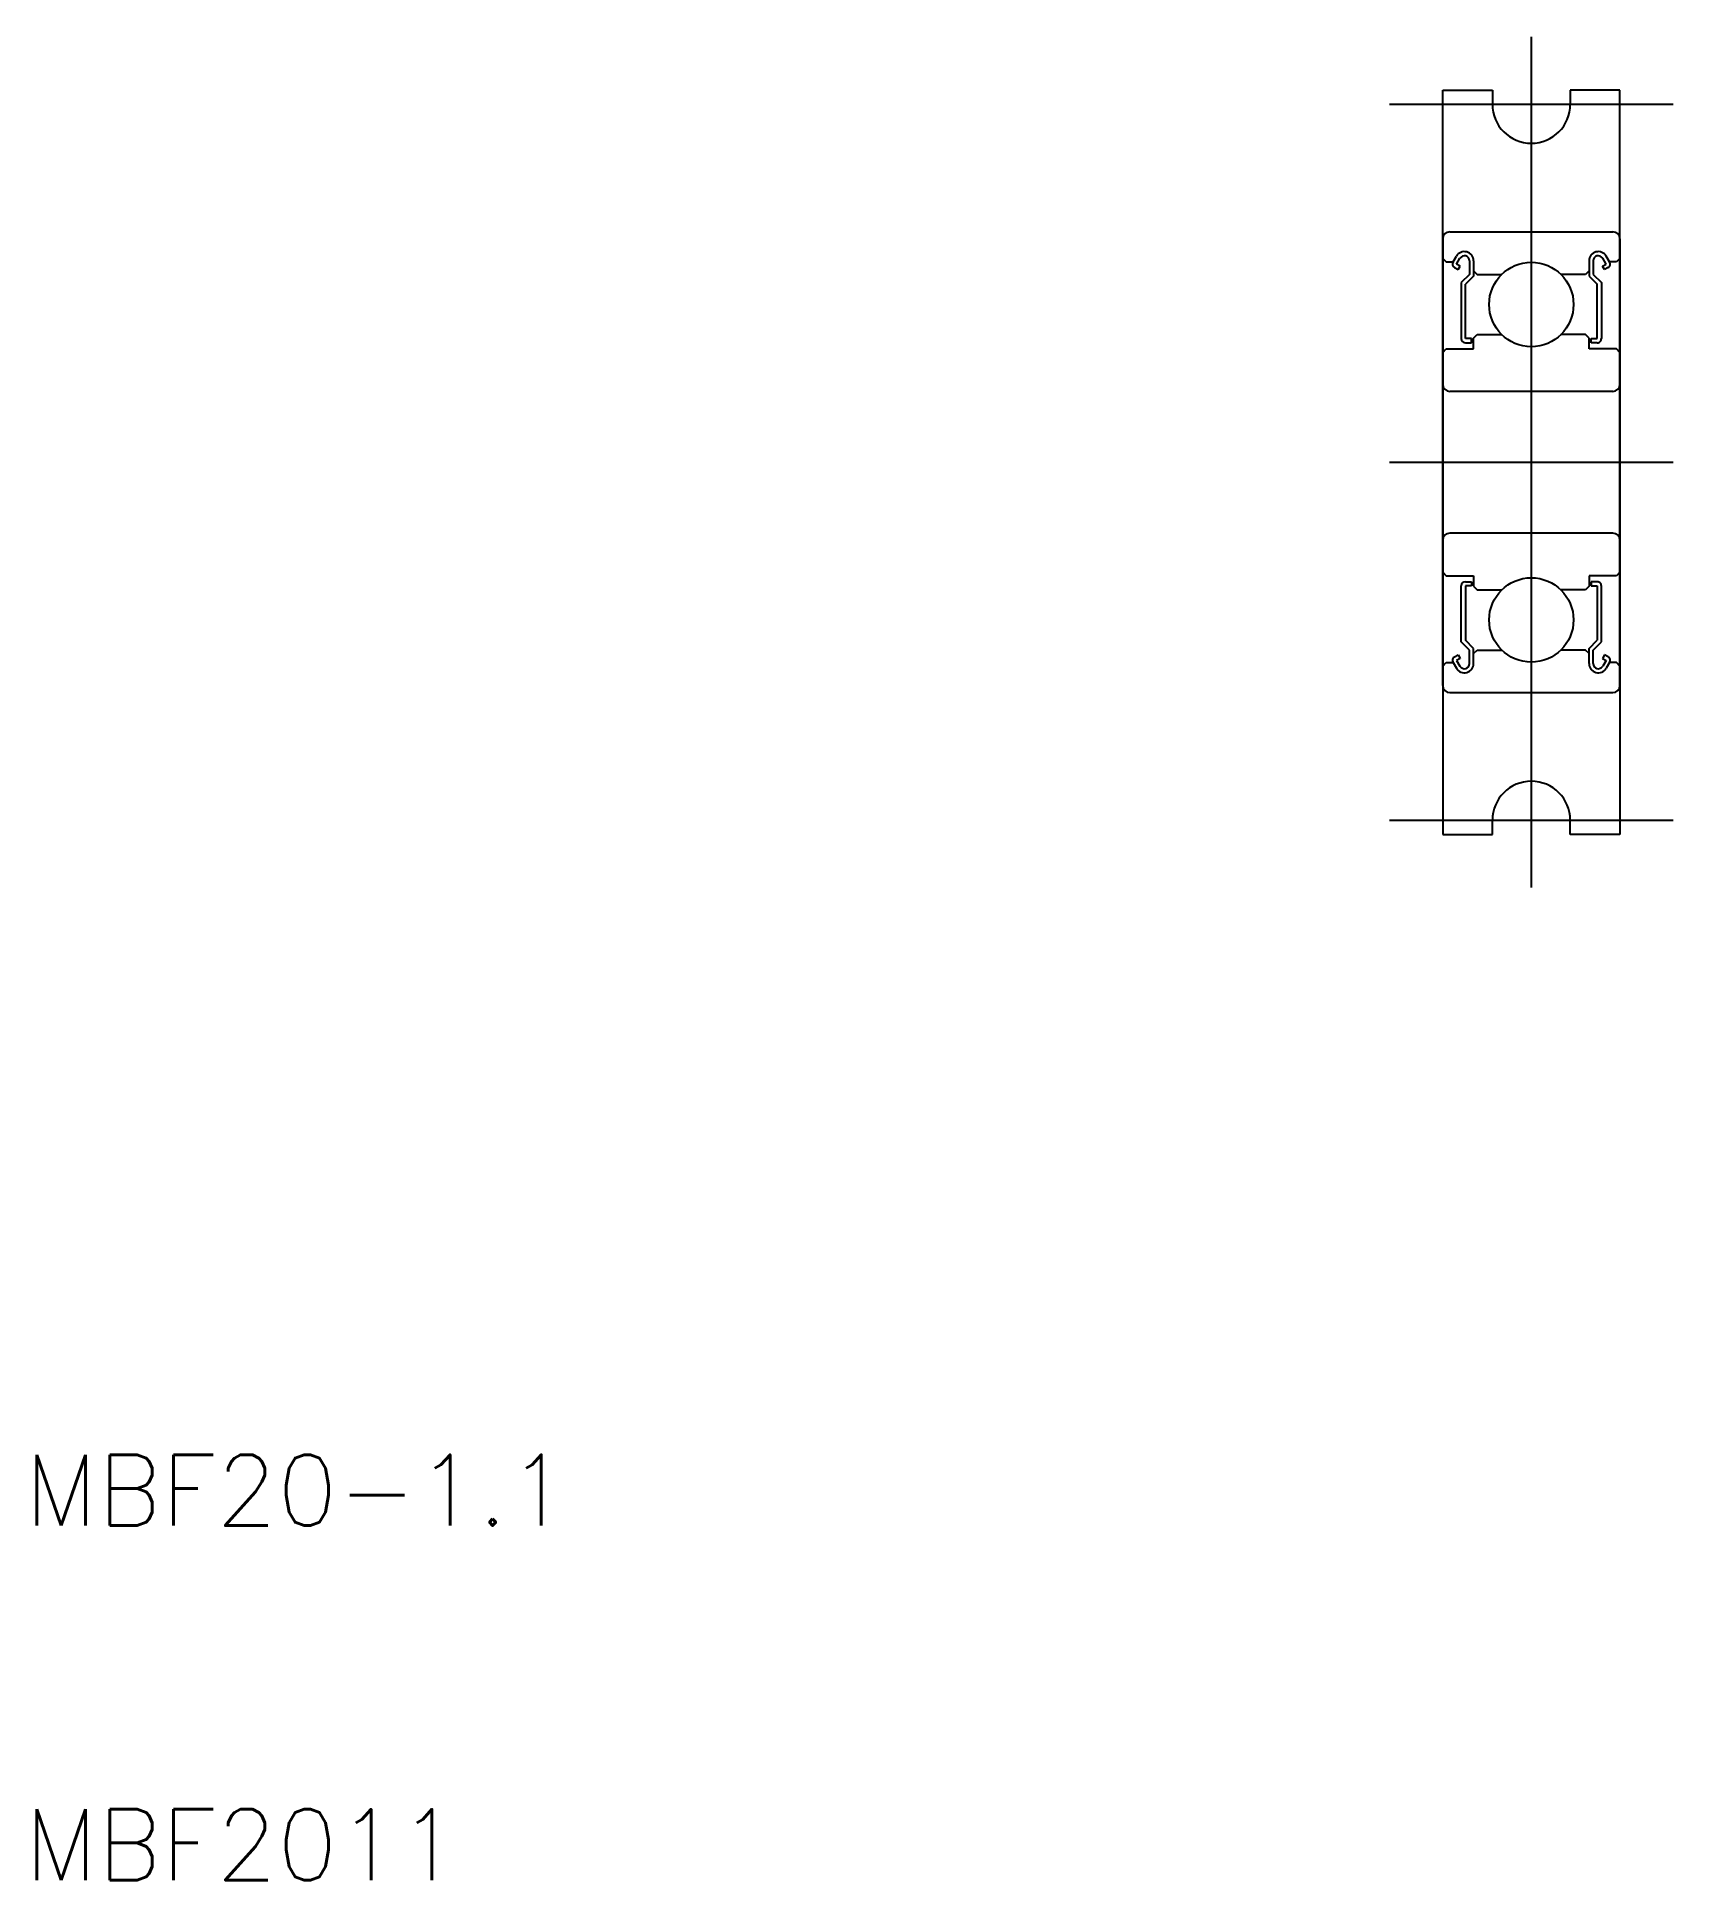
# Model space of a CAD drawing. Extents: x 10.3 to 56.5, y 10 to 62.
import ezdxf

# ---------------------------------------------------------------- set-up
doc = ezdxf.new("R2010")
doc.units = 0
doc.linetypes.add('CENTER', pattern=[50.8, 31.75, -6.35, 6.35, -6.35])
doc.layers.get('0').update_dxf_attribs({"linetype": 'CONTINUOUS'})
doc.layers.add('CENTER', color=1, linetype='CENTER')
doc.styles.get("Standard").update_dxf_attribs({"font": 'txt.shx'})

msp = doc.modelspace()

# ---------------------------------------------------------------- linework, layer by layer
at = {"color": 7, "linetype": 'CONTINUOUS'}
for p, q in [((50, 50), (50, 60.5)), ((50, 60.5), (51.4, 60.5)), ((51.4, 60.5), (51.4, 60.1)), ((53.6, 60.5), (53.6, 60.1)), ((55, 60.5), (53.6, 60.5)), ((55, 50), (55, 60.5)), ((50, 56.3), (50, 50)), ((50.2, 56.5), (54.8, 56.5)), ((55, 56.3), (55, 50)), ((50, 55.75001), (50.1, 55.65001)), ((50.1, 55.65), (50.29098, 55.65)), ((50.29099, 55.65), (50.38597, 55.81049)), ((50.39178, 55.59181), (50.48677, 55.7523)), ((50.75654, 55.68001), (50.75654, 55.3)), ((50.87293, 55.68001), (50.87293, 55.25179)), ((54.12707, 55.68001), (54.12707, 55.25179)), ((54.24346, 55.68001), (54.24346, 55.3)), ((54.60822, 55.59181), (54.51323, 55.7523)), ((54.70902, 55.65001), (54.61403, 55.8105)), ((54.9, 55.65), (54.70902, 55.65)), ((55, 55.75), (54.9, 55.65)), ((50.33358, 55.49103), (50.43438, 55.43283)), ((50.49257, 55.53363), (50.39178, 55.59183)), ((50.43437, 55.43284), (50.49257, 55.53363)), ((50.75655, 55.30001), (50.52377, 55.06723)), ((50.87294, 55.25179), (50.64016, 55.01901)), ((50.87294, 55.40001), (50.97294, 55.30001)), ((50.97293, 55.3), (51.66632, 55.3)), ((54.02707, 55.3), (53.33368, 55.3)), ((54.12706, 55.4), (54.02706, 55.3)), ((54.12706, 55.25179), (54.35984, 55.019)), ((54.24345, 55.3), (54.47623, 55.06722)), ((54.50743, 55.53363), (54.60822, 55.59182)), ((54.56562, 55.43284), (54.50743, 55.53363)), ((54.66642, 55.49103), (54.56562, 55.43283)), ((50.52376, 55.06722), (50.52376, 53.48639)), ((50.64016, 53.48639), (50.64016, 55.01901)), ((54.35984, 53.48639), (54.35984, 55.019)), ((54.47624, 55.06722), (54.47624, 53.48639)), ((55, 54.725), (55, 54.7251)), ((50.87294, 53.5), (50.97294, 53.6)), ((50.97293, 53.6), (51.66632, 53.6)), ((54.02707, 53.6), (53.33368, 53.6)), ((54.12706, 53.50001), (54.02707, 53.60001)), ((50, 53.10001), (50.1, 53.20001)), ((50.1, 53.2), (50.87293, 53.2)), ((50.64015, 53.37), (50.81474, 53.37)), ((50.81475, 53.48639), (50.64016, 53.48639)), ((50.81474, 53.37), (50.81474, 53.48639)), ((50.87293, 53.2), (50.87293, 53.5)), ((54.12707, 53.2), (54.12707, 53.5)), ((54.9, 53.2), (54.12707, 53.2)), ((54.18526, 53.48639), (54.35984, 53.48639)), ((54.18526, 53.37), (54.18526, 53.48639)), ((54.35985, 53.37), (54.18526, 53.37)), ((55, 53.10001), (54.9, 53.20001)), ((55, 53.15), (55.0001, 53.15)), ((54.8, 52), (50.2, 52)), ((50, 50), (50, 39.5)), ((50, 43.7), (50, 50)), ((55, 50), (55, 39.5)), ((55, 43.7), (55, 50)), ((54.8, 48), (50.2, 48)), ((50, 46.89999), (50.1, 46.79999)), ((50.1, 46.8), (50.87293, 46.8)), ((50.87293, 46.8), (50.87293, 46.5)), ((54.12707, 46.8), (54.12707, 46.5)), ((54.9, 46.8), (54.12707, 46.8)), ((55, 46.89999), (54.9, 46.79999)), ((50.52376, 44.93278), (50.52376, 46.51361)), ((50.64015, 46.63), (50.81474, 46.63)), ((50.81475, 46.51361), (50.64016, 46.51361)), ((50.64016, 46.51361), (50.64016, 44.98099)), ((50.81474, 46.63), (50.81474, 46.51361)), ((50.87294, 46.5), (50.97294, 46.4)), ((50.97293, 46.4), (51.66632, 46.4)), ((54.02707, 46.4), (53.33368, 46.4)), ((54.12706, 46.49999), (54.02707, 46.39999)), ((54.18526, 46.63), (54.18526, 46.51361)), ((54.35985, 46.63), (54.18526, 46.63)), ((54.18526, 46.51361), (54.35984, 46.51361)), ((54.35984, 46.51361), (54.35984, 44.981)), ((54.47624, 44.93278), (54.47624, 46.51361)), ((50.75655, 44.69999), (50.52377, 44.93277)), ((50.87294, 44.74821), (50.64016, 44.98099)), ((50.87293, 44.31999), (50.87293, 44.74821)), ((54.12706, 44.74821), (54.35984, 44.981)), ((54.12707, 44.31999), (54.12707, 44.74821)), ((54.24345, 44.7), (54.47623, 44.93278)), ((50, 44.24999), (50.1, 44.34999)), ((50.1, 44.35), (50.29099, 44.35)), ((50.29099, 44.35), (50.38597, 44.18951)), ((50.33358, 44.50897), (50.43438, 44.56717)), ((50.49257, 44.46637), (50.39178, 44.40817)), ((50.39178, 44.40819), (50.48677, 44.2477)), ((50.43437, 44.56716), (50.49257, 44.46637)), ((50.75654, 44.31999), (50.75654, 44.7)), ((50.87294, 44.59999), (50.97294, 44.69999)), ((50.97293, 44.7), (51.66632, 44.7)), ((54.02707, 44.7), (53.33368, 44.7)), ((54.12706, 44.6), (54.02706, 44.7)), ((54.24346, 44.31999), (54.24346, 44.7)), ((54.56562, 44.56716), (54.50743, 44.46637)), ((54.50743, 44.46637), (54.60822, 44.40818)), ((54.60822, 44.40819), (54.51323, 44.2477)), ((54.66642, 44.50897), (54.56562, 44.56717)), ((54.70902, 44.34999), (54.61403, 44.1895)), ((54.9, 44.35), (54.70902, 44.35)), ((55, 44.25), (54.9, 44.35)), ((50.2, 43.5), (54.8, 43.5)), ((51.4, 39.5), (51.4, 39.9)), ((53.6, 39.5), (53.6, 39.9)), ((50, 39.5), (51.4, 39.5)), ((55, 39.5), (53.6, 39.5))]:
    msp.add_line(p, q, dxfattribs=at)
for centre in [(52.5, 54.45), (52.5, 45.55)]:
    msp.add_circle(centre, 1.1906, dxfattribs=at)
for centre, radius, start, end in [((52.5, 60.1), 1.1, 180, 0), ((50.2, 56.3), 0.2, 90, 180), ((54.8, 56.3), 0.2, 0, 90), ((50.39178, 55.5918), 0.11639, 150.00066, 240.00041), ((50.61197, 55.68001), 0.26096, 0, 150.00011), ((50.61197, 55.68001), 0.14457, 0, 149.99983), ((54.38803, 55.68001), 0.26097, 30, 180.00005), ((54.38803, 55.68001), 0.14457, 30, 180.00005), ((54.60822, 55.5918), 0.11639, 299.99921, 29.99951), ((50.64015, 53.48639), 0.11639, 180.00005, 270.00003), ((54.35985, 53.48639), 0.11639, 269.99954, 0), ((50.2, 52.2), 0.2, 180, 270), ((54.8, 52.2), 0.2, 270, 0), ((50.2, 47.8), 0.2, 90, 180), ((54.8, 47.8), 0.2, 0, 90), ((50.64015, 46.51361), 0.11639, 89.99997, 179.99995), ((54.35985, 46.51361), 0.11639, 0, 90.00046), ((50.39178, 44.4082), 0.11638, 119.998442, 210.006552), ((50.61197, 44.31999), 0.26096, 209.99989, 0), ((50.61197, 44.31999), 0.14457, 210.00017, 0), ((54.38803, 44.31999), 0.26097, 179.99995, 330), ((54.38803, 44.31999), 0.14457, 179.99995, 330), ((54.60822, 44.4082), 0.11639, 330.00049, 60.00079), ((50.2, 43.7), 0.2, 180, 270), ((54.8, 43.7), 0.2, 270, 0), ((52.5, 39.9), 1.1, 0, 180)]:
    msp.add_arc(centre, radius, start, end, dxfattribs=at)
at = {"layer": 'CENTER', "color": 1, "linetype": 'CENTER'}
for p, q in [((52.5, 62), (52.5, 38)), ((48.5, 60.1), (56.5, 60.1)), ((48.5, 50), (56.5, 50)), ((48.5, 39.9), (56.5, 39.9))]:
    msp.add_line(p, q, dxfattribs=at)

# ---------------------------------------------------------------- texts
at = {"color": 7, "linetype": 'CONTINUOUS'}
for s, p in [('MBF20-1.1', (10, 20)), ('MBF2011', (10, 10))]:
    msp.add_text(s, height=2, dxfattribs=at).set_placement(p)

doc.saveas('drawing.dxf')
